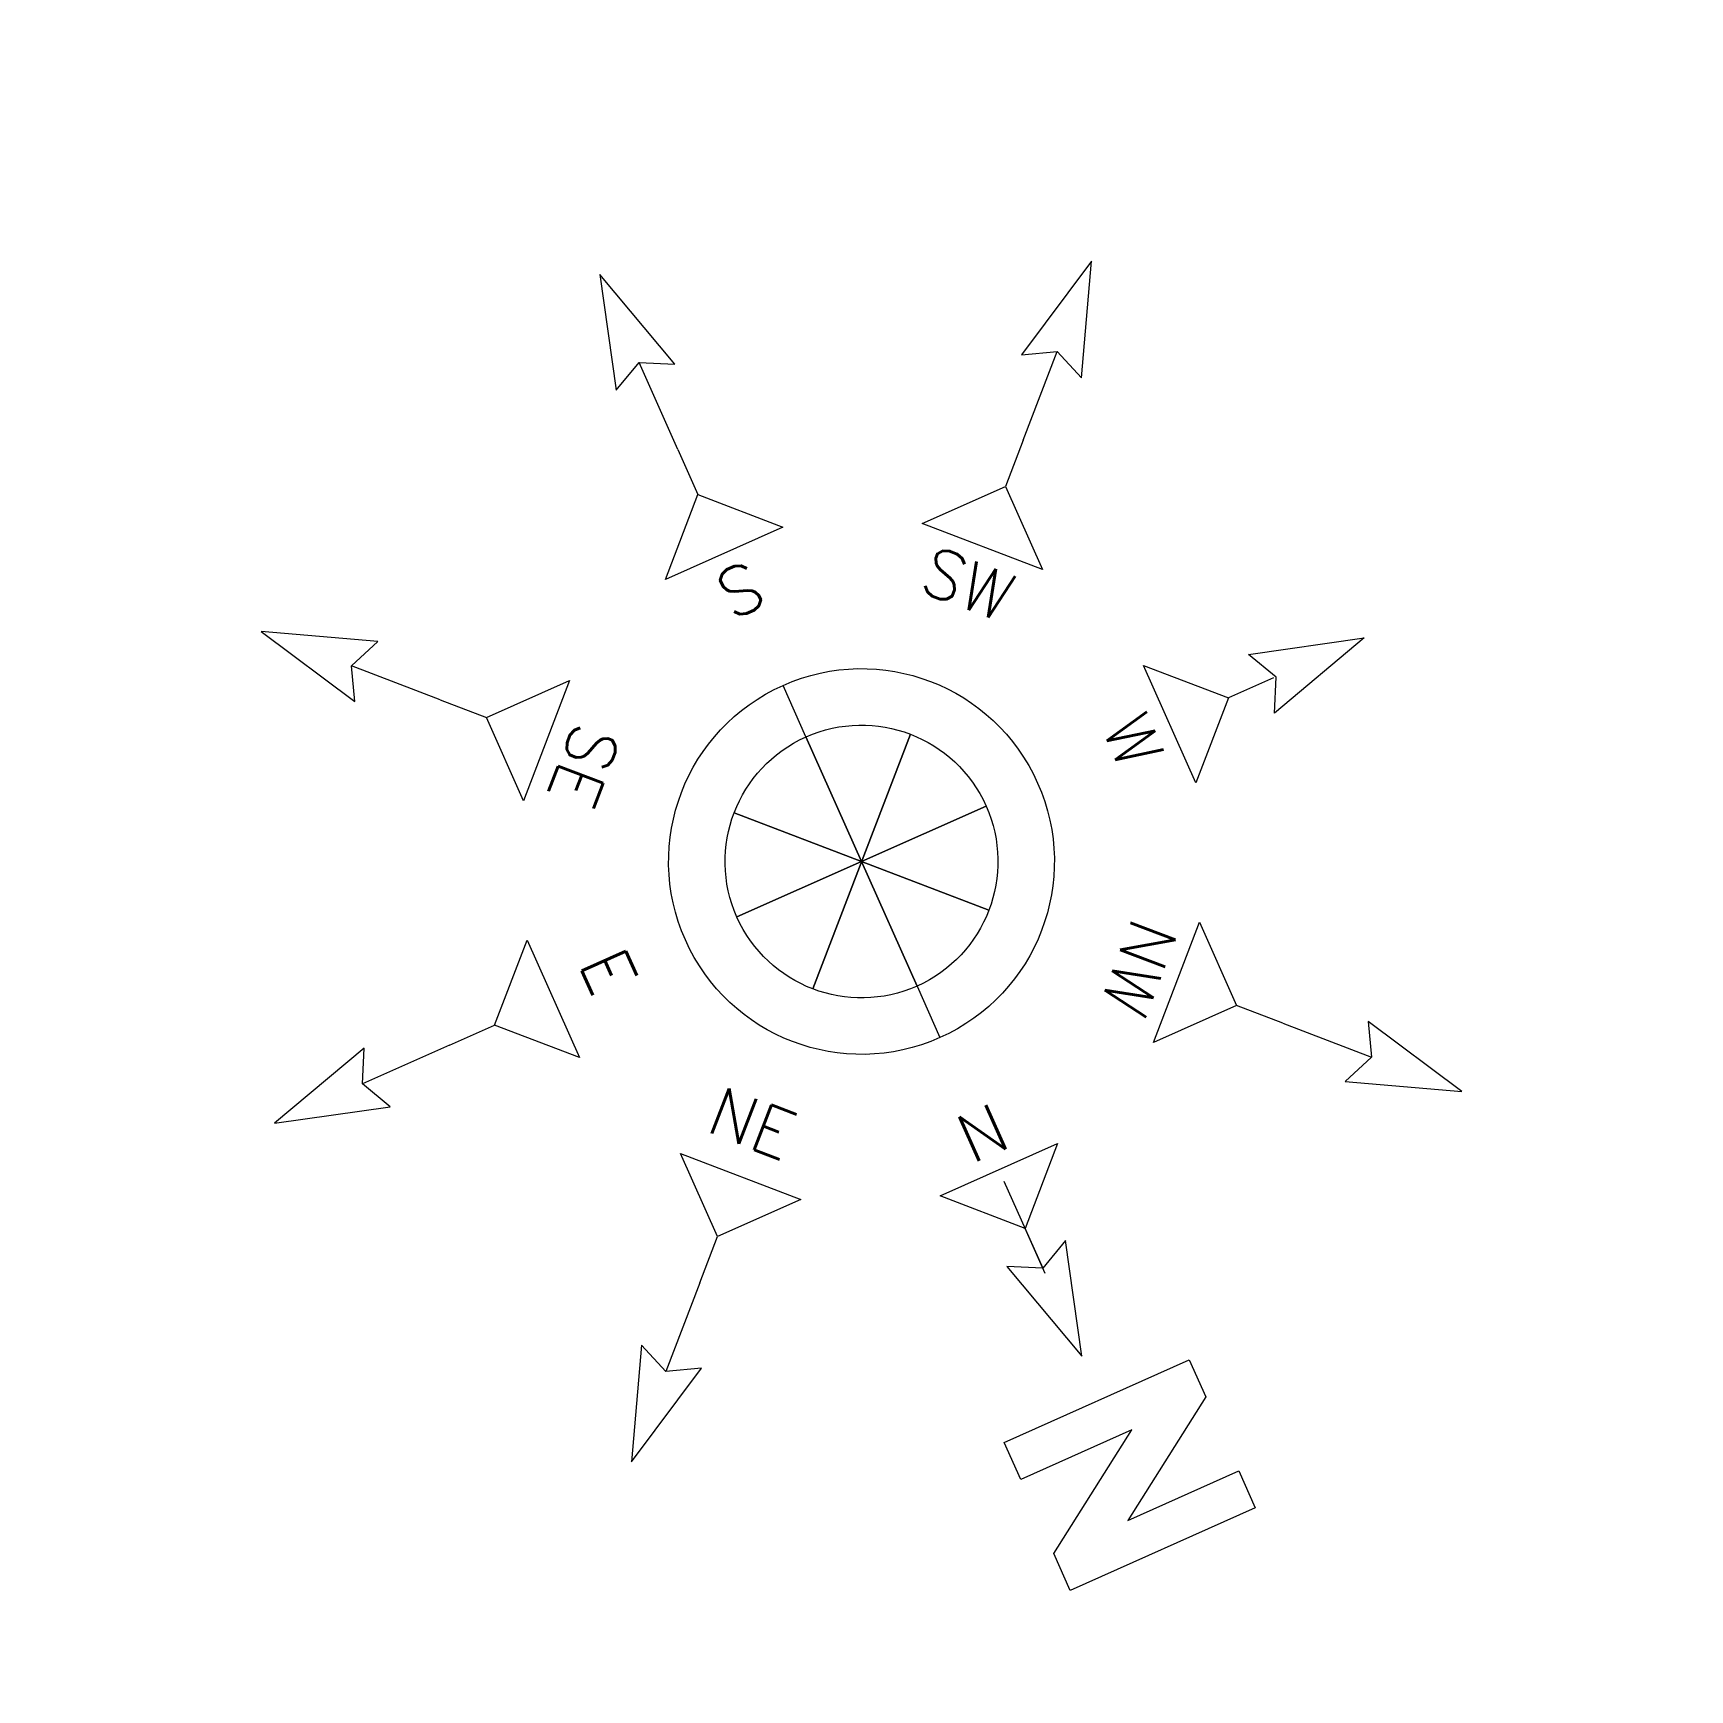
# Model space of a CAD drawing. Header units: inches. Extents: x 327481 to 195042051, y -335014 to 44773228.
# Drawn here: x 353701 to 353855.7, y -330952.7 to -330798 of the extents above; entities that cross this region are included whole.
import ezdxf
from ezdxf.enums import TextEntityAlignment as Align

# ---------------------------------------------------------------- set-up
doc = ezdxf.new("R2010")
doc.units = ezdxf.units.IN
doc.header["$MEASUREMENT"] = 0
doc.styles.add('RomanS', font='romans.shx')

# ---------------------------------------------------------------- blocks, each defined once
blk = doc.blocks.new('A$Ca44fa9f2')
at = {"lineweight": 13}
h = blk.add_hatch(color=7, dxfattribs=at)
h.paths.add_polyline_path([(55.883, 14.507), (57.297, 13.078), (55.838, 5.976), (60.126, 10.219), (61.54, 8.79), (54.393, 1.718), (52.979, 3.148), (54.438, 10.249), (50.15, 6.006), (48.736, 7.436)], flags=17)
h.paths.add_polyline_path([(57.297, 13.078), (55.838, 5.976), (60.126, 10.219), (61.54, 8.79), (54.393, 1.718), (52.979, 3.148), (54.438, 10.249), (50.15, 6.006), (48.736, 7.436), (55.883, 14.507)])
at = {"color": 7, "lineweight": 13}
for p, q in [((32.086, 63.836), (30.461, 58.259)), ((33.653, 58.242), (32.086, 63.836)), ((30.461, 58.259), (32.061, 59.048)), ((32.036, 54.317), (32.061, 59.048)), ((32.036, 54.317), (32.061, 59.048)), ((32.061, 59.048), (33.653, 58.242)), ((14.531, 51.758), (9.468, 54.606)), ((9.468, 54.606), (12.262, 49.513)), ((32.036, 54.317), (32.023, 51.867)), ((28.815, 48.692), (32.023, 51.867)), ((32.023, 51.867), (35.198, 48.658)), ((12.262, 49.513), (12.835, 51.203)), ((12.835, 51.203), (14.531, 51.758)), ((16.163, 47.84), (12.835, 51.203)), ((46.263, 48.327), (51.356, 51.121)), ((51.356, 51.121), (48.508, 46.058)), ((35.198, 48.658), (28.815, 48.692)), ((16.163, 47.84), (17.886, 46.098)), ((47.952, 47.753), (46.263, 48.327)), ((48.508, 46.058), (47.952, 47.753)), ((47.84, 47.673), (46.098, 45.949)), ((17.863, 41.584), (17.886, 46.098)), ((22.4, 46.074), (17.863, 41.584)), ((17.886, 46.098), (22.4, 46.074)), ((46.074, 41.436), (41.584, 45.973)), ((41.584, 45.973), (46.098, 45.949)), ((46.098, 45.949), (46.074, 41.436)), ((27.155, 36.731), (25.183, 38.724)), ((31.882, 25.147), (31.954, 38.689)), ((31.954, 38.689), (31.882, 25.147)), ((27.105, 27.156), (36.731, 36.68)), ((36.731, 36.68), (27.105, 27.156)), ((36.68, 27.105), (27.155, 36.731)), ((27.155, 36.731), (36.68, 27.105)), ((11.969, 32.023), (15.178, 35.198)), ((15.178, 35.198), (15.144, 28.815)), ((48.658, 28.638), (48.692, 35.021)), ((48.692, 35.021), (51.867, 31.813)), ((5.594, 33.653), (0, 32.086)), ((4.788, 32.061), (5.594, 33.653)), ((63.836, 31.75), (58.259, 33.375)), ((58.259, 33.375), (59.048, 31.775)), ((0, 32.086), (5.577, 30.461)), ((9.518, 32.036), (4.788, 32.061)), ((9.518, 32.036), (4.788, 32.061)), ((5.577, 30.461), (4.788, 32.061)), ((9.518, 32.036), (11.969, 32.023)), ((15.144, 28.815), (11.969, 32.023)), ((38.689, 31.882), (25.147, 31.954)), ((25.147, 31.954), (38.689, 31.882)), ((51.867, 31.813), (48.658, 28.638)), ((54.317, 31.8), (51.867, 31.813)), ((54.317, 31.8), (59.048, 31.775)), ((54.317, 31.8), (59.048, 31.775)), ((59.048, 31.775), (58.242, 30.183)), ((58.242, 30.183), (63.836, 31.75)), ((36.68, 27.105), (38.653, 25.111)), ((17.738, 17.886), (17.761, 22.4)), ((17.761, 22.4), (22.252, 17.863)), ((41.436, 17.761), (45.973, 22.252)), ((45.973, 22.252), (45.949, 17.738)), ((44.137, 19.569), (47.465, 16.206)), ((44.137, 19.569), (47.465, 16.206)), ((15.996, 16.163), (17.738, 17.886)), ((22.252, 17.863), (17.738, 17.886)), ((45.949, 17.738), (41.436, 17.761)), ((47.673, 15.996), (45.949, 17.738)), ((47.673, 15.996), (45.949, 17.738)), ((48.038, 17.896), (47.465, 16.206)), ((50.832, 12.803), (48.038, 17.896)), ((15.996, 16.163), (12.633, 12.835)), ((15.996, 16.163), (12.633, 12.835)), ((47.465, 16.206), (45.769, 15.651)), ((45.769, 15.651), (50.832, 12.803)), ((31.813, 11.969), (28.638, 15.178)), ((28.638, 15.178), (35.021, 15.144)), ((35.021, 15.144), (31.813, 11.969)), ((12.077, 14.531), (9.229, 9.468)), ((12.633, 12.835), (12.077, 14.531)), ((48.736, 7.436), (55.883, 14.507)), ((55.883, 14.507), (57.297, 13.078)), ((14.322, 12.262), (12.633, 12.835)), ((57.297, 13.078), (55.838, 5.976)), ((9.229, 9.468), (14.322, 12.262)), ((31.8, 9.518), (31.813, 11.969)), ((54.438, 10.249), (50.15, 6.006)), ((52.979, 3.148), (54.438, 10.249)), ((55.838, 5.976), (60.126, 10.219)), ((60.126, 10.219), (61.54, 8.79)), ((31.8, 9.518), (31.775, 4.788)), ((31.8, 9.518), (31.775, 4.788)), ((61.54, 8.79), (54.393, 1.718)), ((50.15, 6.006), (48.736, 7.436)), ((31.775, 4.788), (30.183, 5.594)), ((30.183, 5.594), (31.75, 0)), ((31.75, 0), (33.375, 5.577)), ((33.375, 5.577), (31.775, 4.788)), ((54.393, 1.718), (52.979, 3.148))]:
    blk.add_line(p, q, dxfattribs=at)
for major_axis in [(0.051, 9.575), (0.036, 6.771)]:
    blk.add_ellipse((31.918, 31.918), major_axis=major_axis, ratio=1, start_param=3.926991, end_param=10.210176, dxfattribs=at)
at = {"color": 7, "lineweight": 13, "style": 'RomanS'}
for s, rotation, oblique, p in [('SW', 359.69777, 0, (31.989, 45.483)), ('NW', 269.69777, 360, (45.483, 31.846)), ('SE', 269.69777, 360, (16.154, 31.497)), ('NE', 359.69777, 0, (31.429, 16.646))]:
    blk.add_text(s, height=2.3939, rotation=rotation, dxfattribs=dict(at, oblique=oblique)).set_placement(p, align=Align.CENTER)
for s, rotation, p in [('W', 314.69777, (41.561, 41.459)), ('S', 224.69777, (20.693, 43.262)), ('E', 314.69777, (21.234, 21.54)), ('N', 224.69777, (41.459, 22.275))]:
    blk.add_text(s, height=2.394, rotation=rotation, dxfattribs=at).set_placement(p, align=Align.CENTER)

msp = doc.modelspace()

# ---------------------------------------------------------------- block references
at = {"ltscale": 20, "xscale": 1.879794334803508, "yscale": 1.879794334803508, "zscale": 1.879794334803508, "rotation": 339.3219684766539}
msp.add_blockref('A$Ca44fa9f2', (353701.039, -330910.286), dxfattribs=at)

doc.saveas('drawing.dxf')
